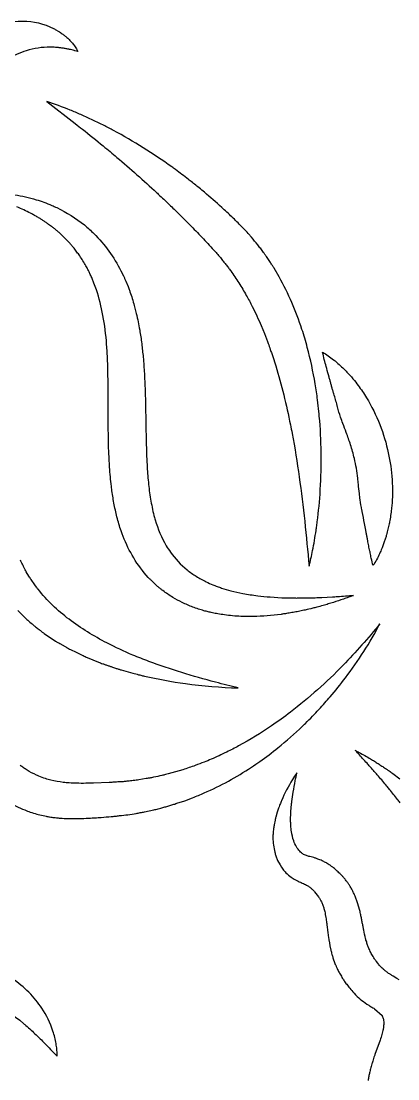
# Model space of a CAD drawing. Header units: millimetres. Extents: x 4236 to 5436, y 1579 to 2339.
# Drawn here: x 4881.42 to 4897.91, y 2036.76 to 2083.05 of the extents above; entities that cross this region are included whole.
import ezdxf

# ---------------------------------------------------------------- set-up
doc = ezdxf.new("R2010")
doc.units = ezdxf.units.MM
doc.layers.add('Default', color=70, linetype='Continuous')

msp = doc.modelspace()

# ---------------------------------------------------------------- linework, layer by layer
at = {"layer": 'Default'}
for points in [[(4879.989, 2082.686, -0.120888), (4881.486, 2083.046, -0.115596), (4882.833, 2082.73, -0.008049), (4882.913, 2082.688), (4883.068, 2082.595, 0.007239), (4883.134, 2082.554, -0.004346), (4883.217, 2082.496, 0.000823), (4883.321, 2082.413, -0.003619), (4883.372, 2082.371, -0.007485), (4883.422, 2082.328, -0.015902), (4883.486, 2082.269, -0.007696), (4883.606, 2082.141, -0.012624), (4883.717, 2082.01, -0.003209), (4883.778, 2081.92, -0.007112), (4883.835, 2081.83, -0.011086), (4883.9, 2081.721, -0.007853), (4883.775, 2081.75, -0.002819), (4883.695, 2081.771, -0.000411), (4883.578, 2081.802, 0.006407), (4883.5, 2081.817, 0.002294), (4883.422, 2081.832, -0.001965), (4883.271, 2081.861, 0.005102), (4883.196, 2081.871, 0.002608), (4883.121, 2081.88, -0.001264), (4882.974, 2081.896, 0.007307), (4882.865, 2081.902, 0.002993), (4882.757, 2081.906, -0.003466), (4882.687, 2081.908, 0.07643), (4881.639, 2081.754, 0.075587), (4880.828, 2081.364, 0.088095)], [(4881.14, 2075.447, -0.035232), (4882.072, 2075.234, -0.017727), (4882.417, 2075.121, -0.013263), (4882.756, 2074.986, -0.006735), (4882.98, 2074.886, -0.057488), (4884.185, 2074.127, -0.026828), (4884.603, 2073.749, -0.080315), (4885.786, 2072.12), (4885.9, 2071.895, -0.004011), (4885.926, 2071.838, -0.002089), (4885.95, 2071.78, 0.000436), (4885.999, 2071.665), (4886.097, 2071.433, -0.010259), (4886.131, 2071.346, 0.002104), (4886.182, 2071.199, -0.012482), (4886.281, 2070.904, -0.008966), (4886.368, 2070.606, -0.002531), (4886.4, 2070.487, -0.003315), (4886.46, 2070.248, -0.017978), (4886.608, 2069.53, -0.011386), (4886.696, 2068.932, -0.008155), (4886.76, 2068.336, -0.009393), (4886.812, 2067.627, -0.004043), (4886.835, 2067.157, -0.002412), (4886.859, 2066.458, -0.001859), (4886.868, 2065.996, 0.000284), (4886.878, 2065.309, 0.002033), (4886.887, 2064.855, 0.001417), (4886.894, 2064.63, 0.009123), (4886.93, 2063.629, 0.011383), (4886.99, 2062.868, 0.018173), (4887.084, 2062.127, 0.022309), (4887.234, 2061.417, 0.007281), (4887.288, 2061.221, 0.064482), (4887.771, 2060.09, 0.019693), (4887.955, 2059.807, 0.06541), (4888.682, 2059.033, 0.034364), (4889.085, 2058.75, 0.017126), (4889.301, 2058.623, 0.012708), (4889.526, 2058.508, 0.008509), (4889.806, 2058.381, 0.00497), (4889.903, 2058.344, 0.002356), (4890, 2058.308, -0.001615), (4890.197, 2058.237), (4890.603, 2058.117, 0.016959), (4891.128, 2058, 0.016182), (4891.776, 2057.901, 0.010706), (4892.327, 2057.846), (4892.829, 2057.815, 0.003211), (4892.941, 2057.812, 0.000267), (4893.054, 2057.811, -0.00363), (4893.223, 2057.807, 0.009265), (4893.392, 2057.802, 0.006096), (4893.562, 2057.802, 0.00218), (4893.675, 2057.804, -0.002587), (4894.016, 2057.81, -0.003411), (4894.13, 2057.811, 0.00972), (4894.216, 2057.812, 0.006243), (4894.359, 2057.818, -0.002608), (4894.501, 2057.827, -0.005062), (4894.587, 2057.83), (4895.046, 2057.851, 0.003025), (4895.276, 2057.867, -0.0006), (4895.621, 2057.892, -0.004468), (4895.968, 2057.914, -0.003927), (4895.751, 2057.834, -0.002371), (4895.532, 2057.757, -0.001876), (4895.092, 2057.605, 0.001903), (4894.868, 2057.541, -0.001173), (4894.644, 2057.475, -0.00593), (4894.363, 2057.397, -0.005473), (4894.193, 2057.354, -0.000377), (4893.851, 2057.276, -0.004521), (4893.621, 2057.225, -0.008163), (4893.391, 2057.181, -0.005437), (4893.274, 2057.161, -0.002312), (4893.042, 2057.122, -0.003385), (4892.866, 2057.095, -0.001402), (4892.808, 2057.086), (4892.336, 2057.034, -0.012362), (4891.739, 2056.997, -0.015849), (4891.135, 2056.994, -0.023414), (4890.403, 2057.049, -0.001676), (4890.096, 2057.096, -0.002843), (4889.973, 2057.116, -0.001783), (4889.912, 2057.126, 0.001571), (4889.79, 2057.155, -0.001982), (4889.606, 2057.198, -0.006283), (4889.422, 2057.244, -0.005892), (4889.179, 2057.32, -0.009655), (4888.937, 2057.403, -0.01337), (4888.697, 2057.499, -0.016838), (4888.462, 2057.609, -0.026088), (4888.059, 2057.828, -0.02392), (4887.621, 2058.125, -0.002649), (4887.568, 2058.165, 0.002595), (4887.516, 2058.206, -0.00201), (4887.464, 2058.248, -0.006618), (4887.413, 2058.29, -0.010481), (4887.363, 2058.334), (4887.135, 2058.552, 0.00086), (4887.038, 2058.645, -0.008057), (4886.981, 2058.705), (4886.808, 2058.908, -0.05185), (4886.213, 2059.786, -0.040238), (4885.796, 2060.738, -0.021172), (4885.613, 2061.348, -0.016766), (4885.48, 2061.958, -0.012095), (4885.383, 2062.566, -0.001905), (4885.367, 2062.686, -0.012487), (4885.29, 2063.527, -0.006336), (4885.258, 2064.12, -0.003384), (4885.241, 2064.59, -0.002889), (4885.233, 2065.289, -0.00139), (4885.229, 2066.437, 0.010938), (4885.199, 2068.23, 0.009101), (4885.161, 2068.888, 0.027041), (4884.999, 2070.17, 0.034845), (4884.713, 2071.29, 0.011192), (4884.607, 2071.584), (4884.531, 2071.778, 0.00592), (4884.488, 2071.871, -0.001497), (4884.444, 2071.965, 0.001595), (4884.378, 2072.105, 0.004997), (4884.344, 2072.175, 0.008184), (4884.308, 2072.244, 0.015939), (4884.256, 2072.333, 0.016447), (4884.125, 2072.556, 0.011744), (4883.982, 2072.772, 0.005844), (4883.861, 2072.941, 0.002041), (4883.799, 2073.025, -0.002415), (4883.733, 2073.105, 0.000664), (4883.633, 2073.227, 0.004647), (4883.532, 2073.348), (4883.386, 2073.498), (4883.275, 2073.611), (4883.082, 2073.791, 0.009592), (4883.021, 2073.843, 0.002667), (4882.918, 2073.927, 0.01068), (4882.856, 2073.978, 0.007405), (4882.75, 2074.059, 0.00157), (4882.663, 2074.122, -0.003751), (4882.577, 2074.186, 0.012403), (4882.511, 2074.233, -0.001692), (4882.397, 2074.307, -0.001526), (4882.272, 2074.388, 0.007706), (4882.214, 2074.423, 0.001449), (4882.072, 2074.505, 0.006237), (4881.929, 2074.586, 0.006578), (4881.832, 2074.637, 0.014449), (4881.535, 2074.785, 0.010182), (4881.229, 2074.92, 0.004931)], [(4879.486, 2065.162, 0.000009), (4879.416, 2064.397, 0.003185)], [(4881.275, 2057.249, 0.017276), (4881.623, 2056.907, 0.01199), (4881.989, 2056.588, -0.000574), (4882.043, 2056.545, -0.000164), (4882.206, 2056.418, 0.001975), (4882.315, 2056.334, 0.003552), (4882.425, 2056.251), (4882.921, 2055.919, 0.005168), (4883.023, 2055.858, -0.001121), (4883.112, 2055.808), (4883.347, 2055.674, -0.003062), (4883.406, 2055.641, 0.002485), (4883.494, 2055.591, 0.007996), (4883.583, 2055.543), (4883.824, 2055.425), (4884.065, 2055.308, -0.001388), (4884.126, 2055.279, 0.004827), (4884.216, 2055.236, 0.010143), (4884.309, 2055.197), (4884.802, 2054.997, 0.009309), (4884.894, 2054.96, 0.006681), (4884.988, 2054.925, 0.004494), (4885.113, 2054.882, -0.000822), (4885.238, 2054.84, -0.002409), (4885.301, 2054.818, -0.000885), (4885.363, 2054.797, -0.000101), (4885.551, 2054.733, 0.003345), (4885.676, 2054.692, 0.005917), (4885.802, 2054.652), (4886.308, 2054.513, 0.000335), (4886.435, 2054.479, 0.002568), (4886.561, 2054.444, 0.004236), (4886.656, 2054.42, 0.011259), (4886.816, 2054.384, 0.022777), (4888.608, 2054.058, 0.024656), (4890.926, 2053.863, -0.004833), (4889.928, 2054.117, -0.010316), (4888.452, 2054.537, -0.014706), (4887.011, 2055.027, -0.010941), (4886.308, 2055.304, -0.020704), (4885.176, 2055.833, -0.041208), (4883.515, 2056.869, -0.064577), (4882.158, 2058.187, 0.003375), (4882.085, 2058.277), (4882.018, 2058.372), (4881.851, 2058.607, -0.004028), (4881.805, 2058.681, 0.003921), (4881.76, 2058.755), (4881.641, 2058.951, -0.007007), (4881.6, 2059.027, -0.001335), (4881.535, 2059.154, 0.002234), (4881.469, 2059.281, -0.01443), (4881.433, 2059.359, 0.0041), (4881.387, 2059.464, -0.001705)], [(4880.842, 2048.886, 0.038299), (4881.574, 2048.526, 0.014402), (4881.814, 2048.436, 0.027542), (4882.384, 2048.276, 0.009111), (4882.51, 2048.25, 0.006208), (4882.66, 2048.223, 0.001114), (4882.76, 2048.207, 0.001333), (4882.86, 2048.195, 0.002704), (4882.96, 2048.183, 0.003476), (4883.034, 2048.176, 0.008541), (4883.207, 2048.162, 0.022637), (4883.925, 2048.148, 0.00917), (4884.385, 2048.166, 0.002893), (4884.655, 2048.182, 0.001568), (4884.922, 2048.201, 0.004336), (4885.36, 2048.237, 0.002864), (4885.54, 2048.255, 0.001536), (4885.723, 2048.276, -0.000599), (4886.09, 2048.318, 0.001806), (4886.454, 2048.377, 0.002444), (4886.635, 2048.408, 0.004118), (4886.816, 2048.441), (4887.221, 2048.53, 0.002426), (4887.311, 2048.55, 0.006783), (4887.423, 2048.576, 0.010787), (4887.533, 2048.607, -0.001339), (4887.711, 2048.656, 0.002229), (4887.887, 2048.706, 0.005806), (4888.063, 2048.758, 0.009381), (4888.237, 2048.816), (4888.585, 2048.931), (4888.927, 2049.061, 0.010883), (4889.434, 2049.269, 0.043406), (4891.501, 2050.399, 0.008525), (4891.874, 2050.652, 0.014833), (4892.663, 2051.245, 0.020067), (4893.737, 2052.189, 0.001446), (4893.864, 2052.314, 0.004793), (4894.177, 2052.629, 0.013356), (4894.721, 2053.214, 0.003629), (4894.953, 2053.482, 0.015023), (4895.617, 2054.307, 0.041652), (4897.126, 2056.674, -0.024384), (4895.513, 2054.855, -0.035857), (4893.207, 2052.805, -0.013501), (4892.381, 2052.208, -0.026428), (4890.942, 2051.33, -0.011492), (4890.421, 2051.061, -0.009135), (4889.739, 2050.745, -0.003564), (4889.431, 2050.621, -0.006523), (4889.043, 2050.473, -0.01289), (4888.494, 2050.287), (4888.179, 2050.189), (4887.86, 2050.105, -0.007543), (4887.74, 2050.073, -0.007071), (4887.58, 2050.035, -0.003936), (4887.218, 2049.958, -0.007814), (4887.118, 2049.937, -0.007054), (4886.977, 2049.912, -0.001668), (4886.896, 2049.898), (4886.572, 2049.844, -0.004972), (4886.329, 2049.812, -0.001715), (4886.085, 2049.785, 0.001176), (4885.922, 2049.766, 0.000819), (4885.84, 2049.761, 0.000921), (4885.596, 2049.745, -0.00144), (4885.432, 2049.735, -0.002865), (4885.265, 2049.726), (4884.581, 2049.699, -0.002137), (4884.413, 2049.695, -0.002559), (4884.246, 2049.691, -0.009571), (4883.839, 2049.693, -0.011017), (4883.525, 2049.707, -0.010729), (4883.26, 2049.732, -0.03323), (4882.722, 2049.828, -0.016748), (4882.483, 2049.896, -0.026402), (4882.184, 2050.009, -0.006776), (4882.086, 2050.052, -0.032406), (4881.674, 2050.274, -0.016293), (4881.524, 2050.37, -0.012677), (4881.38, 2050.475, -0.010167)], [(4898.017, 2048.84, -0.002018), (4897.902, 2048.986, 0.001365), (4897.73, 2049.206, 0.005451), (4897.553, 2049.424, -0.002401), (4897.433, 2049.567, 0.000853), (4897.252, 2049.784, 0.004995), (4897.068, 2049.999, -0.004029), (4896.942, 2050.14, -0.001163), (4896.818, 2050.282, 0.001449), (4896.692, 2050.425, 0.003834), (4896.565, 2050.567, -0.001003), (4896.372, 2050.777, -0.003174), (4896.179, 2050.99, -0.003527), (4896.051, 2051.135, -0.003907), (4896.22, 2051.044, -0.003782), (4896.472, 2050.903, -0.001287), (4896.723, 2050.759, -0.004956), (4896.887, 2050.658, -0.003312), (4897.05, 2050.554, -0.001666), (4897.211, 2050.448, -0.000573), (4897.373, 2050.342, -0.010354), (4897.473, 2050.274, -0.004097), (4897.533, 2050.232, -0.002853), (4897.611, 2050.175, -0.000952), (4897.689, 2050.118), (4898.001, 2049.887, -0.00997)], [(4897.974, 2041.091), (4897.875, 2041.154), (4897.714, 2041.249, -0.002312), (4897.647, 2041.288, -0.008069), (4897.546, 2041.35, -0.012026), (4897.472, 2041.401, -0.01449), (4897.414, 2041.444, -0.009409), (4897.358, 2041.489, -0.003765), (4897.27, 2041.567, -0.024975), (4897.101, 2041.74, -0.00813), (4897.045, 2041.809), (4896.965, 2041.91, -0.015334), (4896.891, 2042.014, -0.022032), (4896.776, 2042.202, -0.011345), (4896.681, 2042.383, -0.001994), (4896.65, 2042.457), (4896.601, 2042.576, -0.006814), (4896.574, 2042.655, -0.003484), (4896.549, 2042.735, -0.000063), (4896.518, 2042.833, -0.00269), (4896.501, 2042.902, -0.010673), (4896.42, 2043.267, -0.002585), (4896.389, 2043.426, 0.000518), (4896.357, 2043.589, 0.0016), (4896.324, 2043.762, 0.003083), (4896.287, 2043.941, 0.004528), (4896.246, 2044.124), (4896.195, 2044.316), (4896.168, 2044.412), (4896.134, 2044.511), (4896.062, 2044.707, 0.007748), (4896.019, 2044.806, -0.002251), (4895.972, 2044.904, 0.023003), (4895.913, 2045.026, 0.008604), (4895.872, 2045.098, 0.004905), (4895.829, 2045.169, 0.001497), (4895.749, 2045.297, 0.025389), (4895.678, 2045.398, -0.002227), (4895.627, 2045.462, 0.00365), (4895.575, 2045.526, 0.004443), (4895.488, 2045.631, 0.009092), (4895.335, 2045.781, 0.002499), (4895.258, 2045.854, 0.001029), (4895.18, 2045.926, 0.002553), (4895.095, 2045.994, 0.008327), (4894.984, 2046.076, 0.003597), (4894.904, 2046.131, 0.013693), (4894.82, 2046.183, 0.012154), (4894.746, 2046.227, 0.020303), (4894.593, 2046.304, 0.018382), (4894.413, 2046.378, 0.012746), (4894.288, 2046.421, 0.008049), (4894.173, 2046.454, 0.00198), (4894.053, 2046.487, -0.001528), (4893.986, 2046.505, -0.006237), (4893.906, 2046.529, -0.010935), (4893.825, 2046.559, 0.00323), (4893.752, 2046.599, -0.03556), (4893.695, 2046.642, -0.028376), (4893.616, 2046.72, -0.050204), (4893.476, 2046.91, -0.047123), (4893.353, 2047.172, -0.050223), (4893.254, 2047.577, -0.018755), (4893.243, 2047.66, -0.00113), (4893.232, 2047.773, 0.005313), (4893.223, 2047.908, 0.001918), (4893.219, 2048.005, -0.006532), (4893.217, 2048.103, -0.009828), (4893.218, 2048.163), (4893.221, 2048.323), (4893.234, 2048.525, -0.005748), (4893.24, 2048.606, -0.002626), (4893.253, 2048.729, 0.002739), (4893.26, 2048.811, -0.002413), (4893.27, 2048.893, -0.009849), (4893.331, 2049.306, -0.006661), (4893.422, 2049.807, -0.001357), (4893.488, 2050.143, 0.011201), (4893.3, 2049.854, 0.037665), (4892.818, 2048.93, -0.002782), (4892.785, 2048.848, 0.001952), (4892.751, 2048.767, 0.0069), (4892.711, 2048.663, 0.00974), (4892.689, 2048.6), (4892.632, 2048.431), (4892.568, 2048.214, 0.021253), (4892.537, 2048.08), (4892.495, 2047.877, -0.003931), (4892.485, 2047.807, 0.002077), (4892.471, 2047.714, 0.009791), (4892.457, 2047.597, 0.013638), (4892.452, 2047.525, 0.023205), (4892.443, 2047.306, 0.053265), (4892.524, 2046.675, 0.002513), (4892.544, 2046.597, 0.008556), (4892.567, 2046.52), (4892.65, 2046.317), (4892.755, 2046.121), (4892.812, 2046.024, 0.010777), (4892.88, 2045.93, 0.02937), (4893.009, 2045.779, 0.05371), (4893.241, 2045.581, 0.028894), (4893.427, 2045.468, 0.012721), (4893.552, 2045.406, 0.004936), (4893.643, 2045.364, -0.001881), (4893.725, 2045.328, -0.00294), (4893.829, 2045.279, -0.012183), (4893.915, 2045.234, -0.00254), (4893.965, 2045.203, -0.007658), (4894.024, 2045.165, -0.017797), (4894.138, 2045.074, 0.007217), (4894.185, 2045.03, -0.007671), (4894.227, 2044.988, 0.006269), (4894.269, 2044.944), (4894.44, 2044.722, 0.006853), (4894.515, 2044.602, -0.030478), (4894.565, 2044.503, -0.003393), (4894.597, 2044.437, -0.029945), (4894.654, 2044.282, -0.009307), (4894.678, 2044.21), (4894.709, 2044.085), (4894.724, 2044.022), (4894.736, 2043.954), (4894.762, 2043.817, -0.005265), (4894.794, 2043.593, -0.002084), (4894.813, 2043.435, -0.000981), (4894.843, 2043.184, 0.009273), (4894.871, 2042.964, 0.016894), (4894.964, 2042.449, 0.002368), (4895.002, 2042.303, 0.003491), (4895.028, 2042.205, 0.008243), (4895.071, 2042.058), (4895.158, 2041.812, 0.010245), (4895.191, 2041.727, 0.015425), (4895.241, 2041.618, 0.002437), (4895.275, 2041.546, 0.003807), (4895.321, 2041.451, 0.00895), (4895.357, 2041.38), (4895.439, 2041.245, -0.000965), (4895.494, 2041.154, 0.005188), (4895.536, 2041.086, 0.010153), (4895.579, 2041.02, 0.021195), (4895.642, 2040.937, 0.009519), (4895.768, 2040.771, 0.01536), (4895.936, 2040.571, 0.027178), (4896.202, 2040.305, 0.005937), (4896.264, 2040.25, 0.02901), (4896.552, 2040.032, 0.010484), (4896.665, 2039.958, 0.009586), (4896.818, 2039.867, 0.002395), (4896.897, 2039.822), (4897.226, 2039.524, 0.013523), (4897.232, 2039.509, -0.015067), (4897.259, 2039.445, 0.028913), (4897.279, 2039.366, -0.056649), (4897.293, 2039.131, -0.024448), (4897.278, 2038.983, -0.006068), (4897.267, 2038.924, -0.018518), (4897.213, 2038.7, -0.015654), (4897.135, 2038.455), (4896.911, 2037.826, 0.006135), (4896.867, 2037.7, 0.001845), (4896.796, 2037.482, 0.005109), (4896.775, 2037.414, 0.00148), (4896.743, 2037.301, 0.004688), (4896.714, 2037.198, 0.011801), (4896.694, 2037.116, 0.001418), (4896.673, 2037.021, 0.00262), (4896.657, 2036.95, 0.006388), (4896.638, 2036.854, 0.012679), (4896.611, 2036.682, 0.002399)], [(4880.004, 2040.227, -0.050069), (4881.531, 2039.172, -0.003564), (4881.623, 2039.094, -0.014505), (4882.074, 2038.682, -0.008113), (4882.524, 2038.231, -0.002193), (4882.99, 2037.744, 0.00759), (4882.991, 2037.814, 0.023678), (4882.979, 2038.058, 0.018917), (4882.946, 2038.299, 0.037092), (4882.811, 2038.84, 0.066534), (4882.319, 2039.853, 0.024493), (4882.067, 2040.199, 0.09747), (4880.635, 2041.389, 0.11725)]]:
    msp.add_lwpolyline(points, format="xyb", dxfattribs=at)
for points in [[(4892.113, 2072.812, 0.001231), (4892.034, 2072.919, -0.000629), (4891.908, 2073.09, 0.002809), (4891.845, 2073.176, 0.005223), (4891.78, 2073.26, 0.003234), (4891.503, 2073.586, 0.003959), (4891.398, 2073.707, 0.011475), (4891.22, 2073.9, 0.001579), (4891.077, 2074.049, 0.004848), (4890.862, 2074.268, 0.007484), (4890.644, 2074.48, 0.005289), (4890.2, 2074.894, 0.012323), (4889.44, 2075.556, 0.002186), (4889.208, 2075.749, 0.005759), (4888.816, 2076.063, 0.000688), (4888.736, 2076.125, 0.00611), (4888.174, 2076.548, 0.002012), (4888.012, 2076.666, 0.033183), (4885.463, 2078.26, 0.005205), (4885.019, 2078.49, 0.014669), (4884.025, 2078.958, 0.006783), (4883.566, 2079.153, 0.018835), (4882.536, 2079.53), (4883.789, 2078.562, -0.0012), (4884.098, 2078.32, -0.005436), (4885.012, 2077.584, -0.003617), (4885.61, 2077.086, -0.012402), (4887.347, 2075.545, -0.000997), (4887.418, 2075.48, -0.005639), (4887.907, 2075.015, -0.001024), (4888.116, 2074.815, -0.004489), (4888.459, 2074.478, -0.0006), (4888.73, 2074.205, -0.001589), (4889, 2073.932, -0.003084), (4889.266, 2073.657, -0.004597), (4889.527, 2073.379, -0.001659), (4889.784, 2073.099, -0.0022), (4889.911, 2072.96, -0.003616), (4890.066, 2072.785, -0.01047), (4890.212, 2072.611, -0.003629), (4890.324, 2072.47, 0.00096), (4890.434, 2072.329, 0.002196), (4890.49, 2072.258, -0.002879), (4890.596, 2072.113, -0.013402), (4890.953, 2071.59, -0.018273), (4891.278, 2071.043, -0.009797), (4891.537, 2070.558, -0.020388), (4891.924, 2069.721), (4891.999, 2069.551), (4892.067, 2069.378), (4892.203, 2069.031, 0.000809), (4892.234, 2068.943, 0.000291), (4892.327, 2068.679, -0.002646), (4892.389, 2068.502, -0.004752), (4892.448, 2068.323, -0.004954), (4892.563, 2067.965, -0.014469), (4892.916, 2066.688, -0.010328), (4893.208, 2065.383, -0.002759), (4893.282, 2065.006, -0.011753), (4893.594, 2063.099, -0.007934), (4893.833, 2061.162, -0.00421), (4894.026, 2059.195, 0.012756), (4894.18, 2059.876, 0.01277), (4894.332, 2060.76, 0.002766), (4894.361, 2060.958, 0.016131), (4894.505, 2062.349, 0.037354), (4894.492, 2065.561, 0.003187), (4894.454, 2065.964, 0.006255), (4894.398, 2066.467, 0.012819), (4894.293, 2067.17, 0.025407), (4893.948, 2068.769, 0.014605), (4893.714, 2069.559, 0.047456), (4892.72, 2071.851), (4892.493, 2072.237, 0.006676), (4892.422, 2072.349, 0.002185), (4892.334, 2072.482, -0.002668), (4892.276, 2072.57), (4892.16, 2072.747, 0.004532)], [(4895.065, 2066.883, -0.003488), (4895.023, 2067.028, -0.00218), (4894.983, 2067.176, -0.001332), (4894.944, 2067.324, -0.001916), (4894.9, 2067.472, -0.009672), (4894.797, 2067.849, -0.002627), (4894.778, 2067.927, -0.009717), (4894.692, 2068.235, -0.015192), (4894.62, 2068.559, -0.017494), (4894.864, 2068.401, -0.011859), (4895.098, 2068.23, -0.002272), (4895.163, 2068.179, -0.011008), (4895.408, 2067.961, -0.005297), (4895.586, 2067.791, -0.001273), (4895.645, 2067.734, -0.00262), (4895.809, 2067.552, -0.009964), (4896.075, 2067.24, -0.012978), (4896.453, 2066.706, -0.084727), (4897.462, 2064.299, -0.075559), (4897.658, 2061.94, -0.00846), (4897.636, 2061.695, -0.010862), (4897.551, 2061.129, -0.001739), (4897.537, 2061.049, -0.006765), (4897.48, 2060.809, -0.004561), (4897.418, 2060.572, -0.001741), (4897.375, 2060.415, -0.002607), (4897.32, 2060.259, -0.010144), (4897.19, 2059.914, -0.004517), (4897.144, 2059.801, -0.009777), (4897.015, 2059.542, -0.015534), (4896.873, 2059.289, -0.00547), (4896.829, 2059.218, -0.01545), (4896.75, 2059.54, -0.007785), (4896.703, 2059.776, -0.001906), (4896.688, 2059.854, -0.007105), (4896.638, 2060.086, -0.005056), (4896.595, 2060.315, -0.001992), (4896.568, 2060.467, -0.00111), (4896.537, 2060.617, -0.002229), (4896.507, 2060.767, -0.007733), (4896.453, 2061.063, 0.014003), (4896.354, 2061.585, -0.003803), (4896.34, 2061.648, -0.0134), (4896.265, 2062.098, -0.005916), (4896.23, 2062.377, -0.00278), (4896.187, 2062.779, 0.003324), (4896.157, 2063.045, 0.027779), (4896.01, 2063.907, 0.021562), (4895.842, 2064.508, 0.007209), (4895.75, 2064.779, 0.00365), (4895.653, 2065.042, -0.002429), (4895.506, 2065.437, -0.005794), (4895.409, 2065.713, -0.013301), (4895.269, 2066.166, -0.003901), (4895.253, 2066.229, 0.014396), (4895.108, 2066.739, -0.004837)]]:
    msp.add_lwpolyline(points, format="xyb", close=True, dxfattribs=at)

doc.saveas('drawing.dxf')
